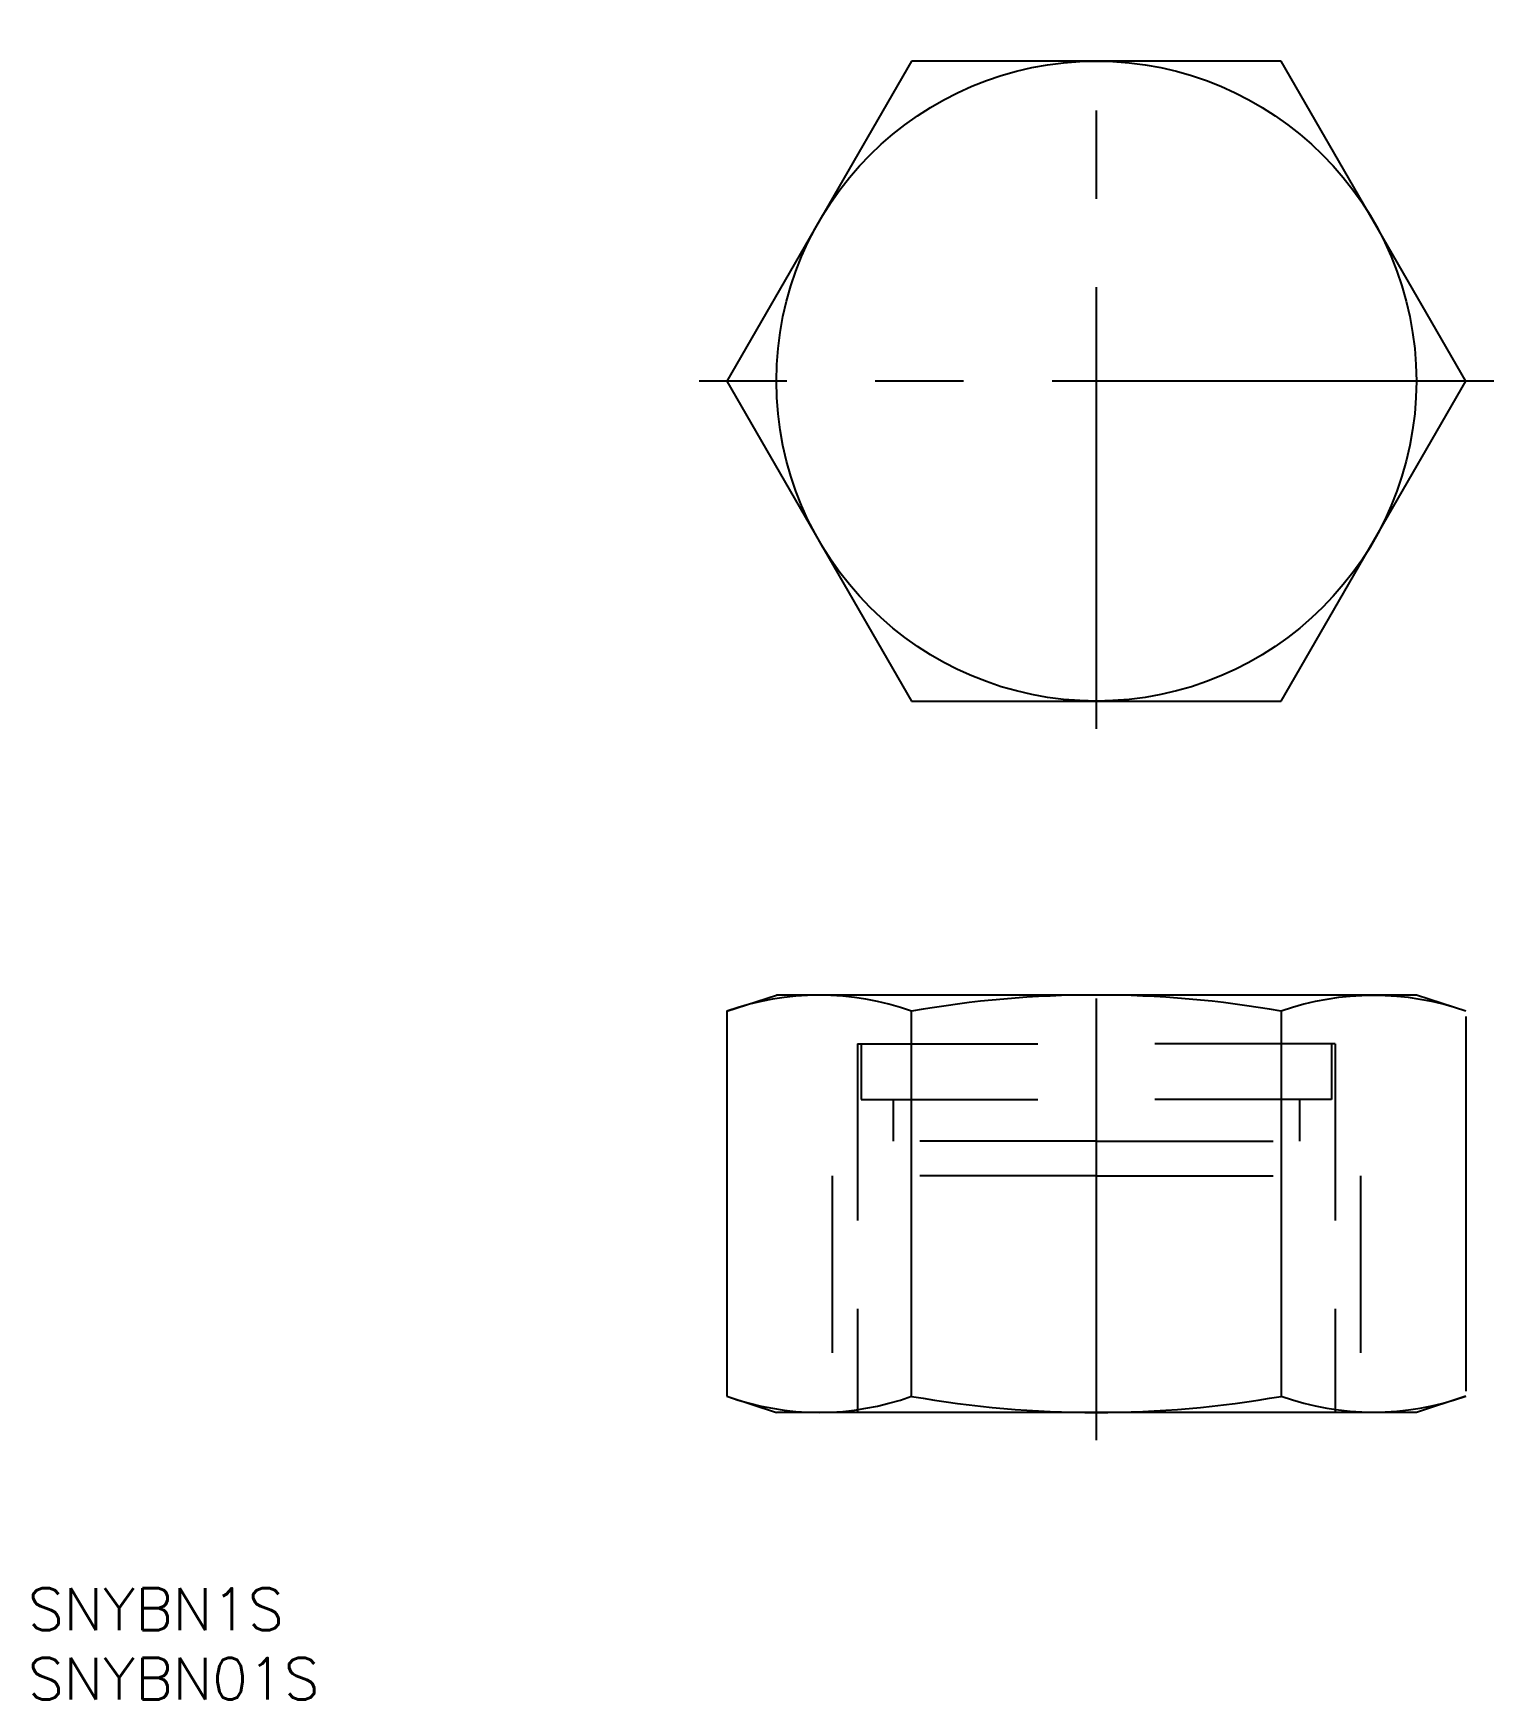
# Model space of a CAD drawing. Extents: x -76 to 29, y -95 to 25.
import ezdxf

# ---------------------------------------------------------------- set-up
doc = ezdxf.new("R2010")
doc.units = 0
doc.linetypes.add('CENTER', pattern=[50.8, 31.75, -6.35, 6.35, -6.35])
doc.linetypes.add('DASHED', pattern=[19.05, 12.7, -6.35])
doc.layers.get('0').update_dxf_attribs({"linetype": 'CONTINUOUS'})
doc.layers.add('CENTER', color=1, linetype='CENTER')
doc.styles.get("Standard").update_dxf_attribs({"font": 'txt.shx', "height": 3, "bigfont": 'bigfont.shx'})

# ---------------------------------------------------------------- blocks, each defined once
blk = doc.blocks.new('*U6')
at = {"color": 7, "linetype": 'CONTINUOUS'}
blk.add_text('SNYBN1S', height=3, dxfattribs=at).set_placement((-76.8, -89.78))
blk = doc.blocks.new('*U7')
at = {"color": 7, "linetype": 'CONTINUOUS'}
blk.add_text('SNYBN01S', height=3, dxfattribs=at).set_placement((-76.8, -94.78))

msp = doc.modelspace()

# ---------------------------------------------------------------- linework, layer by layer
at = {"color": 7, "linetype": 'CONTINUOUS'}
for p, q in [((-13.28, 23), (-26.56, 0)), ((13.28, 23), (-13.28, 23)), ((26.56, 0), (13.28, 23)), ((-26.56, 0), (-13.28, -23)), ((13.28, -23), (26.56, 0)), ((-13.28, -23), (13.28, -23)), ((-26.56, -45.3), (-23, -44.14)), ((23, -44.14), (-23, -44.14)), ((26.56, -45.3), (23, -44.14)), ((26.56, -45.3), (23, -44.14)), ((-26.56, -45.3), (-26.56, -72.97)), ((-13.28, -72.97), (-13.28, -45.3)), ((13.28, -45.3), (13.28, -72.97)), ((26.56, -45.68), (26.56, -72.6)), ((-26.56, -72.97), (-23, -74.14)), ((26.56, -72.97), (23, -74.14)), ((23, -74.14), (-23, -74.14))]:
    msp.add_line(p, q, dxfattribs=at)
at = {"color": 3, "linetype": 'DASHED'}
for p, q in [((-17.17, -47.64), (-17.17, -74.14)), ((-17.17, -47.64), (-14.6, -47.64)), ((-16.9, -47.64), (-16.9, -51.64)), ((-16.9, -47.64), (0, -47.64)), ((16.9, -47.64), (0, -47.64)), ((17.17, -47.64), (14.6, -47.64)), ((16.9, -47.64), (16.9, -51.64)), ((17.17, -47.64), (17.17, -74.14)), ((-16.9, -51.64), (0, -51.64)), ((-14.6, -51.64), (-14.6, -54.64)), ((16.9, -51.64), (0, -51.64)), ((14.6, -51.64), (14.6, -54.64)), ((0, -54.64), (-14.6, -54.64)), ((0, -54.64), (14.6, -54.64)), ((0, -57.14), (-18.99, -57.14)), ((-18.99, -57.14), (-18.99, -74.14)), ((0, -57.14), (18.99, -57.14)), ((18.99, -57.14), (18.99, -74.14))]:
    msp.add_line(p, q, dxfattribs=at)
at = {"color": 7, "linetype": 'CONTINUOUS'}
msp.add_circle((0, 0), 23, dxfattribs=at)
for centre, radius, start, end in [((-19.92, -63.78), 19.64, 70.2441, 109.7559), ((0, -120.66), 76.53, 80.0073, 99.9927), ((19.92, -64.11), 19.95, 70.5633, 109.4367), ((-19.92, -54.49), 19.64, 250.2441, 289.7559), ((0, 2.39), 76.53, 260.0073, 279.9927), ((19.92, -54.16), 19.95, 250.5633, 289.4367)]:
    msp.add_arc(centre, radius, start, end, dxfattribs=at)
at = {"layer": 'CENTER', "color": 1, "linetype": 'CENTER'}
for p, q in [((0, -25), (0, 25)), ((28.56, 0), (-28.56, 0)), ((0, -23), (0, -19.14)), ((0, -76.14), (0, -42.14))]:
    msp.add_line(p, q, dxfattribs=at)

# ---------------------------------------------------------------- block references
at = {"color": 7, "linetype": 'CONTINUOUS'}
for name in ['*U6', '*U7']:
    msp.add_blockref(name, (0, 0), dxfattribs=at)

doc.saveas('drawing.dxf')
